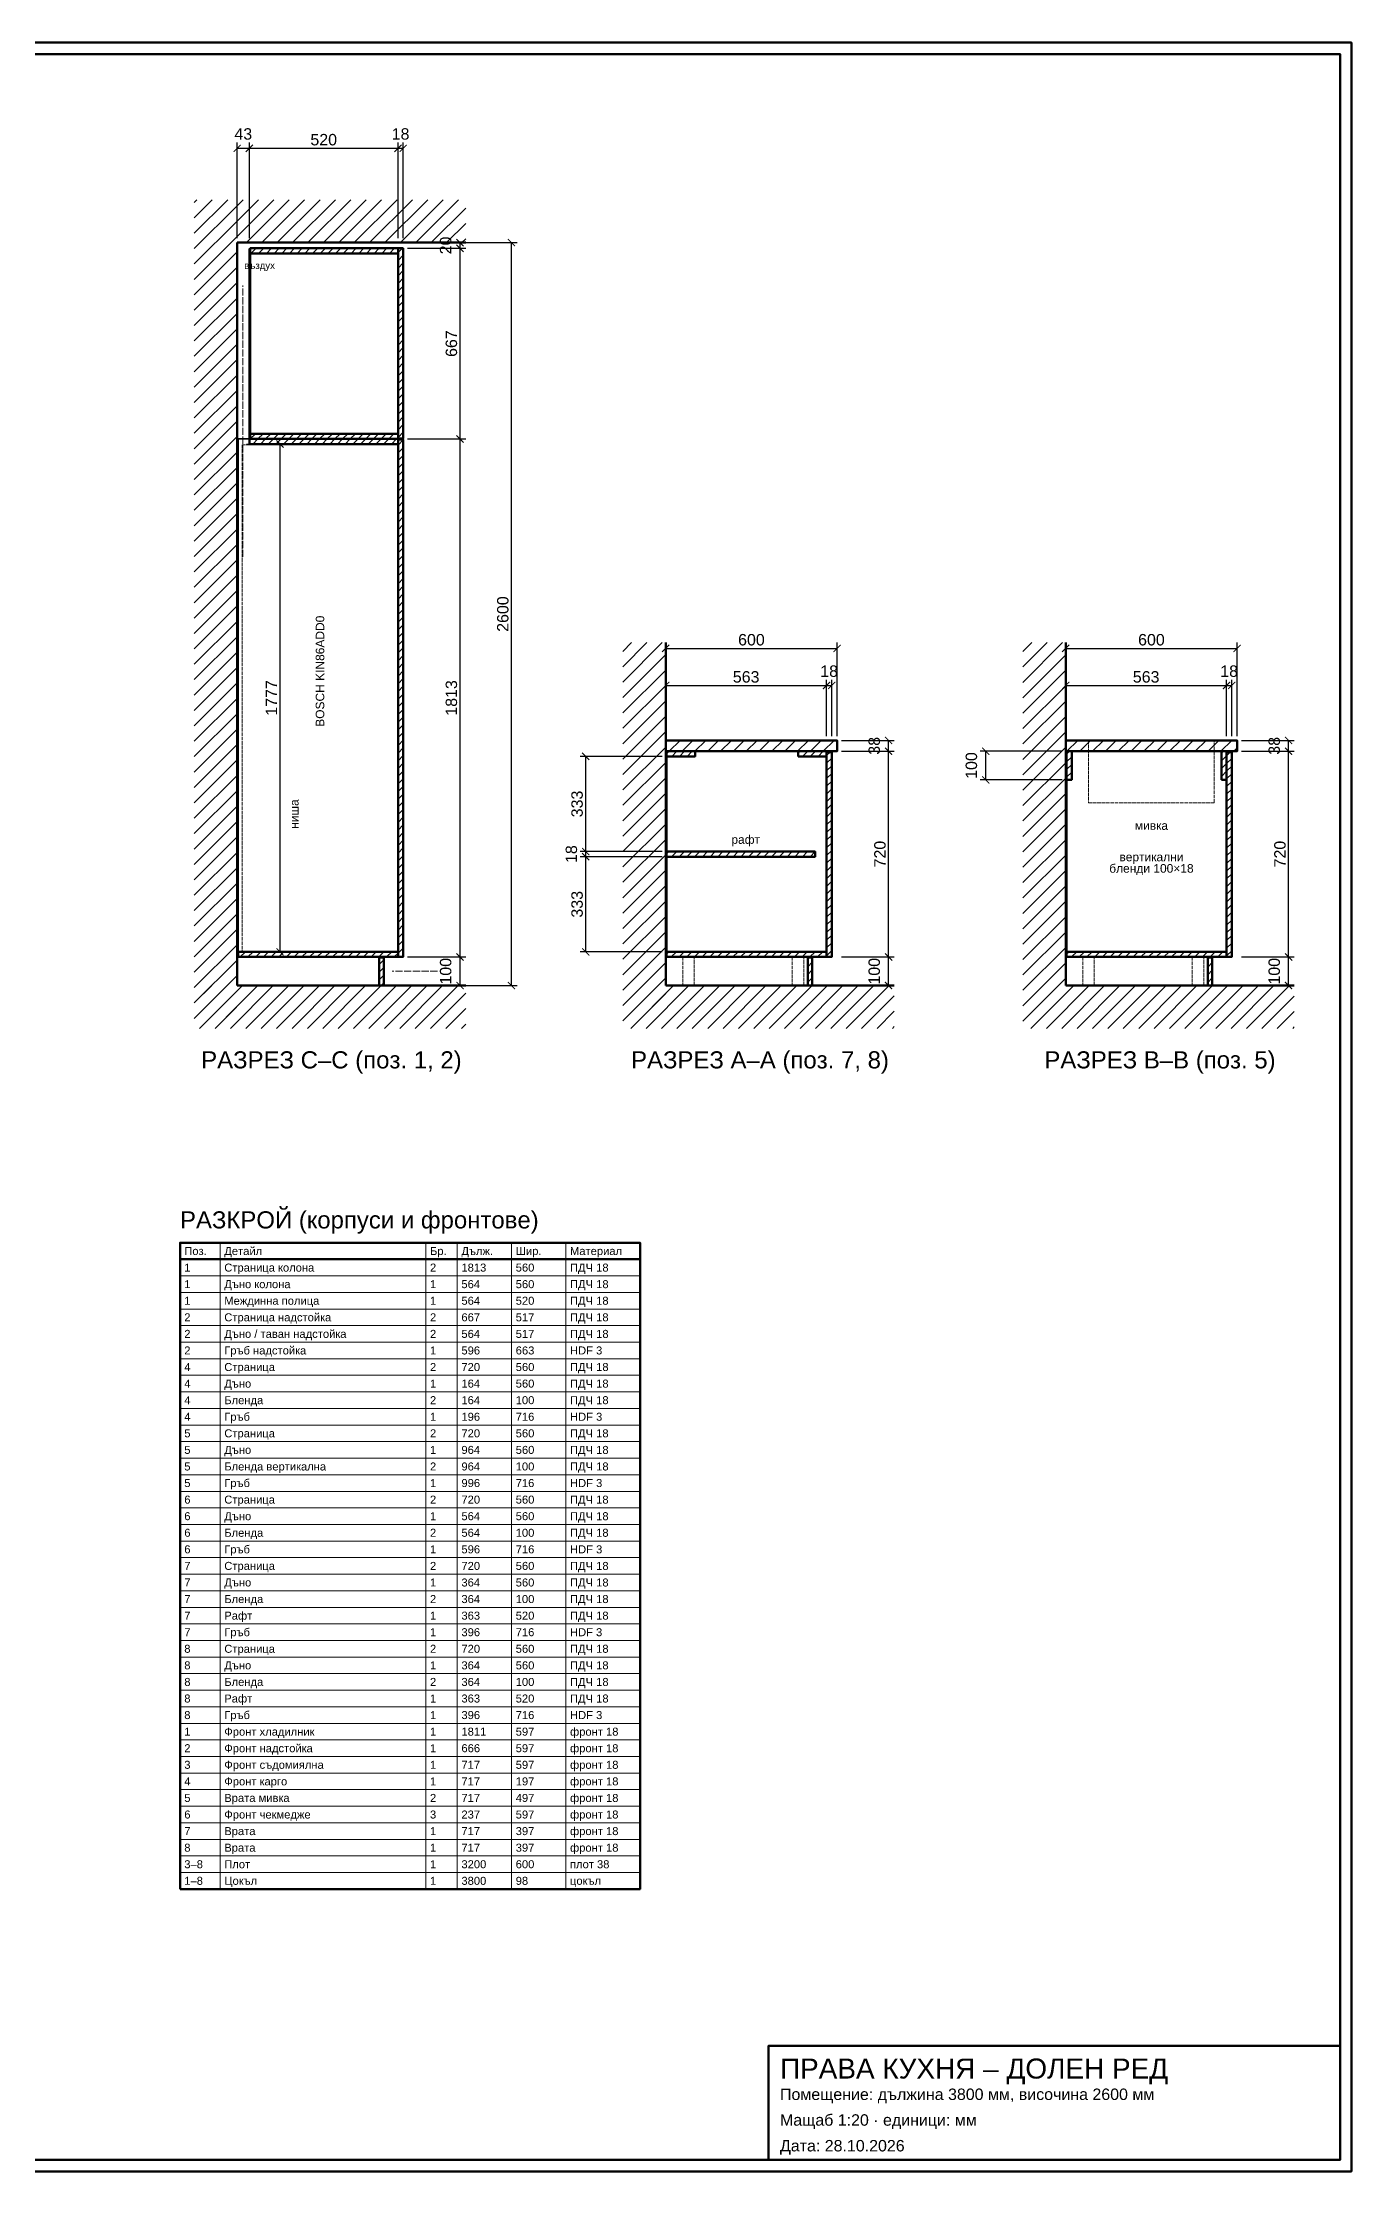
# Model space of a CAD drawing. Header units: millimetres. Extents: x -900 to 9000, y -4150 to 3300.
# Drawn here: x 4419 to 9000, y -4150 to 3300 of the extents above; entities that cross this region are included whole.
import ezdxf
from ezdxf.enums import TextEntityAlignment as Align

# ---------------------------------------------------------------- set-up
doc = ezdxf.new("R2010")
doc.units = ezdxf.units.MM
doc.header["$LTSCALE"] = 20
doc.linetypes.add('DASHED', pattern=[1.524, 1.27, -0.254])
doc.linetypes.add('DASHED2', pattern=[0.762, 0.635, -0.127])
for name, color, linetype, lineweight in [('КОРПУСИ', 7, 'CONTINUOUS', 35), ('ОТВАРЯНЕ', 1, 'DASHED', 13), ('РАЗМЕРИ', 3, 'CONTINUOUS', 13), ('РАЗРЕЗ', 7, 'CONTINUOUS', 50), ('РАМКА', 7, 'CONTINUOUS', 50), ('СКРИТИ', 8, 'DASHED2', 18), ('СТЕНИ', 8, 'CONTINUOUS', 50), ('ТЕКСТ', 7, 'CONTINUOUS', 18), ('УРЕДИ', 5, 'DASHED2', 18), ('ЩРИХОВКА', 8, 'CONTINUOUS', 13)]:
    doc.layers.add(name, color=color, linetype=linetype, lineweight=lineweight)
doc.styles.add('BG', font='arial.ttf')
doc.dimstyles.new('КУХНЯ', dxfattribs={"dimtxt": 40, "dimasz": 25, "dimexe": 20, "dimexo": 15, "dimgap": 10, "dimtad": 1, "dimdec": 0, "dimzin": 12, "dimdsep": 46, "dimtxsty": 'BG', "dimblk": 'ARCHTICK', "dimcen": 2.5, "dimclrd": 3, "dimclre": 3, "dimclrt": 7, "dimazin": 3, "dimtfac": 0.5, "dimtmove": 2, "dimatfit": 3})

# ---------------------------------------------------------------- blocks, each defined once
blk = doc.blocks.new('_ARCHTICK')
at = {"color": 0, "linetype": 'BYBLOCK', "const_width": 0.15}
blk.add_lwpolyline([(-0.5, -0.5), (0.5, 0.5)], dxfattribs=at)

msp = doc.modelspace()

# ---------------------------------------------------------------- hatches: boundary and pattern name
at = {"layer": 'ЩРИХОВКА'}
h = msp.add_hatch(dxfattribs=at)
h.set_pattern_fill('ANSI31', scale=12)
h.paths.add_polyline_path([(4950, -150), (5100, -150), (5100, 2750), (4950, 2750)])
h = msp.add_hatch(dxfattribs=at)
h.set_pattern_fill('ANSI31', scale=12)
h.paths.add_polyline_path([(5100, 2600), (5900, 2600), (5900, 2750), (5100, 2750)])
h = msp.add_hatch(dxfattribs=at)
h.set_pattern_fill('ANSI31')
h.paths.add_polyline_path([(5143, 1915), (5146, 1915), (5146, 2578), (5143, 2578)])
h = msp.add_hatch(dxfattribs=at)
h.set_pattern_fill('ANSI31', scale=6)
h.paths.add_polyline_path([(5146, 2562), (5663, 2562), (5663, 2580), (5146, 2580)])
h = msp.add_hatch(dxfattribs=at)
h.set_pattern_fill('ANSI31', scale=6)
h.paths.add_polyline_path([(5663, 1914), (5681, 1914), (5681, 2580), (5663, 2580)])
h = msp.add_hatch(dxfattribs=at)
h.set_pattern_fill('ANSI31', scale=6)
h.paths.add_polyline_path([(5143, 1895), (5663, 1895), (5663, 1913), (5143, 1913)])
h = msp.add_hatch(dxfattribs=at)
h.set_pattern_fill('ANSI31', scale=6)
h.paths.add_polyline_path([(5146, 1913), (5663, 1913), (5663, 1931), (5146, 1931)])
h = msp.add_hatch(dxfattribs=at)
h.set_pattern_fill('ANSI31', scale=6)
h.paths.add_polyline_path([(5663, 100), (5681, 100), (5681, 1911), (5663, 1911)])
h = msp.add_hatch(dxfattribs=at)
h.set_pattern_fill('ANSI31', scale=12)
h.paths.add_polyline_path([(6450, -150), (6600, -150), (6600, 1200), (6450, 1200)])
h = msp.add_hatch(dxfattribs=at)
h.set_pattern_fill('ANSI31', scale=12)
h.paths.add_polyline_path([(7850, -150), (8000, -150), (8000, 1200), (7850, 1200)])
h = msp.add_hatch(dxfattribs=at)
h.set_pattern_fill('ANSI31', scale=10)
h.paths.add_polyline_path([(6600, 820), (7200, 820), (7200, 858), (6600, 858)])
h = msp.add_hatch(dxfattribs=at)
h.set_pattern_fill('ANSI31', scale=6)
h.paths.add_polyline_path([(6603, 802), (6703, 802), (6703, 820), (6603, 820)])
h = msp.add_hatch(dxfattribs=at)
h.set_pattern_fill('ANSI31', scale=6)
h.paths.add_polyline_path([(7063, 802), (7163, 802), (7163, 820), (7063, 820)])
h = msp.add_hatch(dxfattribs=at)
h.set_pattern_fill('ANSI31', scale=10)
h.paths.add_polyline_path([(8000, 820), (8600, 820), (8600, 858), (8000, 858)])
h = msp.add_hatch(dxfattribs=at)
h.set_pattern_fill('ANSI31', scale=6)
h.paths.add_polyline_path([(8003, 720), (8021, 720), (8021, 820), (8003, 820)])
h = msp.add_hatch(dxfattribs=at)
h.set_pattern_fill('ANSI31', scale=6)
h.paths.add_polyline_path([(8545, 720), (8563, 720), (8563, 820), (8545, 820)])
h = msp.add_hatch(dxfattribs=at)
h.set_pattern_fill('ANSI31')
h.paths.add_polyline_path([(6600, 102), (6603, 102), (6603, 818), (6600, 818)])
h = msp.add_hatch(dxfattribs=at)
h.set_pattern_fill('ANSI31', scale=6)
h.paths.add_polyline_path([(7163, 100), (7181, 100), (7181, 817), (7163, 817)])
h = msp.add_hatch(dxfattribs=at)
h.set_pattern_fill('ANSI31')
h.paths.add_polyline_path([(8000, 102), (8003, 102), (8003, 818), (8000, 818)])
h = msp.add_hatch(dxfattribs=at)
h.set_pattern_fill('ANSI31', scale=6)
h.paths.add_polyline_path([(8563, 100), (8581, 100), (8581, 817), (8563, 817)])
h = msp.add_hatch(dxfattribs=at)
h.set_pattern_fill('ANSI31', scale=6)
h.paths.add_polyline_path([(6603, 451), (7123, 451), (7123, 469), (6603, 469)])
h = msp.add_hatch(dxfattribs=at)
h.set_pattern_fill('ANSI31', scale=6)
h.paths.add_polyline_path([(5103, 100), (5663, 100), (5663, 118), (5103, 118)])
h = msp.add_hatch(dxfattribs=at)
h.set_pattern_fill('ANSI31', scale=6)
h.paths.add_polyline_path([(5597, 0), (5613, 0), (5613, 98), (5597, 98)])
h = msp.add_hatch(dxfattribs=at)
h.set_pattern_fill('ANSI31', scale=6)
h.paths.add_polyline_path([(6603, 100), (7163, 100), (7163, 118), (6603, 118)])
h = msp.add_hatch(dxfattribs=at)
h.set_pattern_fill('ANSI31', scale=6)
h.paths.add_polyline_path([(7097, 0), (7113, 0), (7113, 98), (7097, 98)])
h = msp.add_hatch(dxfattribs=at)
h.set_pattern_fill('ANSI31', scale=6)
h.paths.add_polyline_path([(8003, 100), (8563, 100), (8563, 118), (8003, 118)])
h = msp.add_hatch(dxfattribs=at)
h.set_pattern_fill('ANSI31', scale=6)
h.paths.add_polyline_path([(8497, 0), (8513, 0), (8513, 98), (8497, 98)])
h = msp.add_hatch(dxfattribs=at)
h.set_pattern_fill('ANSI31', scale=12)
h.paths.add_polyline_path([(4950, -150), (5900, -150), (5900, 0), (4950, 0)])
h = msp.add_hatch(dxfattribs=at)
h.set_pattern_fill('ANSI31', scale=12)
h.paths.add_polyline_path([(6450, -150), (7400, -150), (7400, 0), (6450, 0)])
h = msp.add_hatch(dxfattribs=at)
h.set_pattern_fill('ANSI31', scale=12)
h.paths.add_polyline_path([(7850, -150), (8800, -150), (8800, 0), (7850, 0)])

# ---------------------------------------------------------------- linework, layer by layer
at = {"layer": 'КОРПУСИ'}
for points in [[(5146, 1913), (5663, 1913), (5663, 2580), (5146, 2580)], [(5103, 100), (5663, 100), (5663, 1913), (5103, 1913)], [(6603, 100), (7163, 100), (7163, 820), (6603, 820)], [(8003, 100), (8563, 100), (8563, 820), (8003, 820)]]:
    msp.add_lwpolyline(points, close=True, dxfattribs=at)
at = {"layer": 'ОТВАРЯНЕ'}
for p, q in [((5120, 1500), (5120, 2450)), ((5801, 50), (5643, 50))]:
    msp.add_line(p, q, dxfattribs=at)
at = {"layer": 'РАЗРЕЗ'}
for points in [[(5143, 1915), (5146, 1915), (5146, 2578), (5143, 2578)], [(5146, 2562), (5663, 2562), (5663, 2580), (5146, 2580)], [(5663, 1914), (5681, 1914), (5681, 2580), (5663, 2580)], [(5143, 1895), (5663, 1895), (5663, 1913), (5143, 1913)], [(5146, 1913), (5663, 1913), (5663, 1931), (5146, 1931)], [(5663, 100), (5681, 100), (5681, 1911), (5663, 1911)], [(6600, 820), (7200, 820), (7200, 858), (6600, 858)], [(6603, 802), (6703, 802), (6703, 820), (6603, 820)], [(7063, 802), (7163, 802), (7163, 820), (7063, 820)], [(8000, 820), (8600, 820), (8600, 858), (8000, 858)], [(8003, 720), (8021, 720), (8021, 820), (8003, 820)], [(8545, 720), (8563, 720), (8563, 820), (8545, 820)], [(6600, 102), (6603, 102), (6603, 818), (6600, 818)], [(7163, 100), (7181, 100), (7181, 817), (7163, 817)], [(8000, 102), (8003, 102), (8003, 818), (8000, 818)], [(8563, 100), (8581, 100), (8581, 817), (8563, 817)], [(6603, 451), (7123, 451), (7123, 469), (6603, 469)], [(5103, 100), (5663, 100), (5663, 118), (5103, 118)], [(5597, 0), (5613, 0), (5613, 98), (5597, 98)], [(6603, 100), (7163, 100), (7163, 118), (6603, 118)], [(7097, 0), (7113, 0), (7113, 98), (7097, 98)], [(8003, 100), (8563, 100), (8563, 118), (8003, 118)], [(8497, 0), (8513, 0), (8513, 98), (8497, 98)]]:
    msp.add_lwpolyline(points, close=True, dxfattribs=at)
at = {"layer": 'РАМКА'}
msp.add_line((4900, -958), (6510, -958), dxfattribs=at)
for points in [[(-900, -4150), (9000, -4150), (9000, 3300), (-900, 3300)], [(-860, -4110), (8960, -4110), (8960, 3260), (-860, 3260)], [(4900, -3162), (6510, -3162), (6510, -900), (4900, -900)], [(6960, -4110), (8960, -4110), (8960, -3710), (6960, -3710)]]:
    msp.add_lwpolyline(points, close=True, dxfattribs=at)
at = {"layer": 'СКРИТИ'}
msp.add_lwpolyline([(8080, 858), (8080, 640), (8520, 640), (8520, 858)], dxfattribs=at)
for points in [[(6660, 0), (6700, 0), (6700, 100), (6660, 100)], [(7043, 0), (7083, 0), (7083, 100), (7043, 100)], [(8060, 0), (8100, 0), (8100, 100), (8060, 100)], [(8443, 0), (8483, 0), (8483, 100), (8443, 100)]]:
    msp.add_lwpolyline(points, close=True, dxfattribs=at)
at = {"layer": 'СТЕНИ'}
for p, q in [((5100, 0), (5100, 2600)), ((5100, 2600), (5900, 2600)), ((6600, 0), (6600, 1200)), ((8000, 0), (8000, 1200)), ((5100, 0), (5900, 0)), ((6600, 0), (7400, 0)), ((8000, 0), (8800, 0))]:
    msp.add_line(p, q, dxfattribs=at)
at = {"layer": 'ТЕКСТ'}
for p, q in [((5040, -900), (5040, -3162)), ((5760, -900), (5760, -3162)), ((5870, -900), (5870, -3162)), ((6060, -900), (6060, -3162)), ((6250, -900), (6250, -3162)), ((4900, -1016), (6510, -1016)), ((4900, -1074), (6510, -1074)), ((4900, -1132), (6510, -1132)), ((4900, -1190), (6510, -1190)), ((4900, -1248), (6510, -1248)), ((4900, -1306), (6510, -1306)), ((4900, -1364), (6510, -1364)), ((4900, -1422), (6510, -1422)), ((4900, -1480), (6510, -1480)), ((4900, -1538), (6510, -1538)), ((4900, -1596), (6510, -1596)), ((4900, -1654), (6510, -1654)), ((4900, -1712), (6510, -1712)), ((4900, -1770), (6510, -1770)), ((4900, -1828), (6510, -1828)), ((4900, -1886), (6510, -1886)), ((4900, -1944), (6510, -1944)), ((4900, -2002), (6510, -2002)), ((4900, -2060), (6510, -2060)), ((4900, -2118), (6510, -2118)), ((4900, -2176), (6510, -2176)), ((4900, -2234), (6510, -2234)), ((4900, -2292), (6510, -2292)), ((4900, -2350), (6510, -2350)), ((4900, -2408), (6510, -2408)), ((4900, -2466), (6510, -2466)), ((4900, -2524), (6510, -2524)), ((4900, -2582), (6510, -2582)), ((4900, -2640), (6510, -2640)), ((4900, -2698), (6510, -2698)), ((4900, -2756), (6510, -2756)), ((4900, -2814), (6510, -2814)), ((4900, -2872), (6510, -2872)), ((4900, -2930), (6510, -2930)), ((4900, -2988), (6510, -2988)), ((4900, -3046), (6510, -3046)), ((4900, -3104), (6510, -3104))]:
    msp.add_line(p, q, dxfattribs=at)
at = {"layer": 'УРЕДИ'}
msp.add_lwpolyline([(5118, 120), (5663, 120), (5663, 1892), (5118, 1892)], close=True, dxfattribs=at)

# ---------------------------------------------------------------- texts
at = {"layer": 'ТЕКСТ', "style": 'BG'}
for s, height, p in [('въздух', 24, (5125, 2520)), ('РАЗКРОЙ (корпуси и фронтове)', 60, (4900, -820)), ('Поз.', 28, (4915, -929)), ('Детайл', 28, (5055, -929)), ('Бр.', 28, (5775, -929)), ('Дълж.', 28, (5885, -929)), ('Шир.', 28, (6075, -929)), ('Материал', 28, (6265, -929)), ('1', 28, (4915, -987)), ('1', 28, (4915, -1045)), ('Дъно колона', 28, (5055, -1045)), ('Страница колона', 28, (5055, -987)), ('2', 28, (5775, -987)), ('1', 28, (5775, -1045)), ('564', 28, (5885, -1045)), ('1813', 28, (5885, -987)), ('560', 28, (6075, -987)), ('560', 28, (6075, -1045)), ('ПДЧ 18', 28, (6265, -987)), ('ПДЧ 18', 28, (6265, -1045)), ('1', 28, (4915, -1103)), ('Междинна полица', 28, (5055, -1103)), ('1', 28, (5775, -1103)), ('564', 28, (5885, -1103)), ('520', 28, (6075, -1103)), ('ПДЧ 18', 28, (6265, -1103)), ('2', 28, (4915, -1161)), ('Страница надстойка', 28, (5055, -1161)), ('2', 28, (5775, -1161)), ('667', 28, (5885, -1161)), ('517', 28, (6075, -1161)), ('ПДЧ 18', 28, (6265, -1161)), ('2', 28, (4915, -1219)), ('2', 28, (4915, -1277)), ('Дъно / таван надстойка', 28, (5055, -1219)), ('Гръб надстойка', 28, (5055, -1277)), ('2', 28, (5775, -1219)), ('1', 28, (5775, -1277)), ('564', 28, (5885, -1219)), ('596', 28, (5885, -1277)), ('517', 28, (6075, -1219)), ('663', 28, (6075, -1277)), ('ПДЧ 18', 28, (6265, -1219)), ('HDF 3', 28, (6265, -1277)), ('4', 28, (4915, -1335)), ('Страница', 28, (5055, -1335)), ('2', 28, (5775, -1335)), ('720', 28, (5885, -1335)), ('560', 28, (6075, -1335)), ('ПДЧ 18', 28, (6265, -1335)), ('4', 28, (4915, -1393)), ('Дъно', 28, (5055, -1393)), ('1', 28, (5775, -1393)), ('164', 28, (5885, -1393)), ('560', 28, (6075, -1393)), ('ПДЧ 18', 28, (6265, -1393)), ('4', 28, (4915, -1451)), ('Бленда', 28, (5055, -1451)), ('2', 28, (5775, -1451)), ('164', 28, (5885, -1451)), ('100', 28, (6075, -1451)), ('ПДЧ 18', 28, (6265, -1451)), ('4', 28, (4915, -1509)), ('5', 28, (4915, -1567)), ('Страница', 28, (5055, -1567)), ('Гръб', 28, (5055, -1509)), ('2', 28, (5775, -1567)), ('1', 28, (5775, -1509)), ('720', 28, (5885, -1567)), ('196', 28, (5885, -1509)), ('560', 28, (6075, -1567)), ('716', 28, (6075, -1509)), ('HDF 3', 28, (6265, -1509)), ('ПДЧ 18', 28, (6265, -1567)), ('5', 28, (4915, -1625)), ('Дъно', 28, (5055, -1625)), ('1', 28, (5775, -1625)), ('964', 28, (5885, -1625)), ('560', 28, (6075, -1625)), ('ПДЧ 18', 28, (6265, -1625)), ('5', 28, (4915, -1683)), ('Бленда вертикална', 28, (5055, -1683)), ('2', 28, (5775, -1683)), ('964', 28, (5885, -1683)), ('100', 28, (6075, -1683)), ('ПДЧ 18', 28, (6265, -1683)), ('5', 28, (4915, -1741)), ('6', 28, (4915, -1799)), ('Страница', 28, (5055, -1799)), ('Гръб', 28, (5055, -1741)), ('2', 28, (5775, -1799)), ('1', 28, (5775, -1741)), ('996', 28, (5885, -1741)), ('720', 28, (5885, -1799)), ('560', 28, (6075, -1799)), ('716', 28, (6075, -1741)), ('HDF 3', 28, (6265, -1741)), ('ПДЧ 18', 28, (6265, -1799)), ('6', 28, (4915, -1857)), ('Дъно', 28, (5055, -1857)), ('1', 28, (5775, -1857)), ('564', 28, (5885, -1857)), ('560', 28, (6075, -1857)), ('ПДЧ 18', 28, (6265, -1857)), ('6', 28, (4915, -1915)), ('Бленда', 28, (5055, -1915)), ('2', 28, (5775, -1915)), ('564', 28, (5885, -1915)), ('100', 28, (6075, -1915)), ('ПДЧ 18', 28, (6265, -1915)), ('6', 28, (4915, -1973)), ('Гръб', 28, (5055, -1973)), ('1', 28, (5775, -1973)), ('596', 28, (5885, -1973)), ('716', 28, (6075, -1973)), ('HDF 3', 28, (6265, -1973)), ('7', 28, (4915, -2031)), ('7', 28, (4915, -2089)), ('Дъно', 28, (5055, -2089)), ('Страница', 28, (5055, -2031)), ('2', 28, (5775, -2031)), ('1', 28, (5775, -2089)), ('364', 28, (5885, -2089)), ('720', 28, (5885, -2031)), ('560', 28, (6075, -2031)), ('560', 28, (6075, -2089)), ('ПДЧ 18', 28, (6265, -2031)), ('ПДЧ 18', 28, (6265, -2089)), ('7', 28, (4915, -2147)), ('Бленда', 28, (5055, -2147)), ('2', 28, (5775, -2147)), ('364', 28, (5885, -2147)), ('100', 28, (6075, -2147)), ('ПДЧ 18', 28, (6265, -2147)), ('7', 28, (4915, -2205)), ('Рафт', 28, (5055, -2205)), ('1', 28, (5775, -2205)), ('363', 28, (5885, -2205)), ('520', 28, (6075, -2205)), ('ПДЧ 18', 28, (6265, -2205)), ('8', 28, (4915, -2321)), ('7', 28, (4915, -2263)), ('Страница', 28, (5055, -2321)), ('Гръб', 28, (5055, -2263)), ('2', 28, (5775, -2321)), ('1', 28, (5775, -2263)), ('396', 28, (5885, -2263)), ('720', 28, (5885, -2321)), ('560', 28, (6075, -2321)), ('716', 28, (6075, -2263)), ('HDF 3', 28, (6265, -2263)), ('ПДЧ 18', 28, (6265, -2321)), ('8', 28, (4915, -2379)), ('Дъно', 28, (5055, -2379)), ('1', 28, (5775, -2379)), ('364', 28, (5885, -2379)), ('560', 28, (6075, -2379)), ('ПДЧ 18', 28, (6265, -2379)), ('8', 28, (4915, -2437)), ('Бленда', 28, (5055, -2437)), ('2', 28, (5775, -2437)), ('364', 28, (5885, -2437)), ('100', 28, (6075, -2437)), ('ПДЧ 18', 28, (6265, -2437)), ('8', 28, (4915, -2495)), ('Рафт', 28, (5055, -2495)), ('1', 28, (5775, -2495)), ('363', 28, (5885, -2495)), ('520', 28, (6075, -2495)), ('ПДЧ 18', 28, (6265, -2495)), ('8', 28, (4915, -2553)), ('1', 28, (4915, -2611)), ('Фронт хладилник', 28, (5055, -2611)), ('Гръб', 28, (5055, -2553)), ('1', 28, (5775, -2553)), ('1', 28, (5775, -2611)), ('396', 28, (5885, -2553)), ('1811', 28, (5885, -2611)), ('597', 28, (6075, -2611)), ('716', 28, (6075, -2553)), ('фронт 18', 28, (6265, -2611)), ('HDF 3', 28, (6265, -2553)), ('2', 28, (4915, -2669)), ('Фронт надстойка', 28, (5055, -2669)), ('1', 28, (5775, -2669)), ('666', 28, (5885, -2669)), ('597', 28, (6075, -2669)), ('фронт 18', 28, (6265, -2669)), ('3', 28, (4915, -2727)), ('Фронт съдомиялна', 28, (5055, -2727)), ('1', 28, (5775, -2727)), ('717', 28, (5885, -2727)), ('597', 28, (6075, -2727)), ('фронт 18', 28, (6265, -2727)), ('4', 28, (4915, -2785)), ('5', 28, (4915, -2843)), ('Фронт карго', 28, (5055, -2785)), ('Врата мивка', 28, (5055, -2843)), ('2', 28, (5775, -2843)), ('1', 28, (5775, -2785)), ('717', 28, (5885, -2785)), ('717', 28, (5885, -2843)), ('497', 28, (6075, -2843)), ('197', 28, (6075, -2785)), ('фронт 18', 28, (6265, -2785)), ('фронт 18', 28, (6265, -2843)), ('6', 28, (4915, -2901)), ('Фронт чекмедже', 28, (5055, -2901)), ('3', 28, (5775, -2901)), ('237', 28, (5885, -2901)), ('597', 28, (6075, -2901)), ('фронт 18', 28, (6265, -2901)), ('7', 28, (4915, -2959)), ('Врата', 28, (5055, -2959)), ('1', 28, (5775, -2959)), ('717', 28, (5885, -2959)), ('397', 28, (6075, -2959)), ('фронт 18', 28, (6265, -2959)), ('8', 28, (4915, -3017)), ('Врата', 28, (5055, -3017)), ('1', 28, (5775, -3017)), ('717', 28, (5885, -3017)), ('397', 28, (6075, -3017)), ('фронт 18', 28, (6265, -3017)), ('3–8', 28, (4915, -3075)), ('1–8', 28, (4915, -3133)), ('Плот', 28, (5055, -3075)), ('Цокъл', 28, (5055, -3133)), ('1', 28, (5775, -3075)), ('1', 28, (5775, -3133)), ('3200', 28, (5885, -3075)), ('3800', 28, (5885, -3133)), ('98', 28, (6075, -3133)), ('600', 28, (6075, -3075)), ('плот 38', 28, (6265, -3075)), ('цокъл', 28, (6265, -3133)), ('ПРАВА КУХНЯ – ДОЛЕН РЕД', 70, (7000, -3790)), ('Помещение: дължина 3800 мм, височина 2600 мм', 40, (7000, -3880)), ('Мащаб 1:20 · единици: мм', 40, (7000, -3970)), ('Дата: 28.10.2026', 40, (7000, -4060))]:
    msp.add_text(s, height=height, dxfattribs=at).set_placement(p, align=Align.MIDDLE_LEFT)
msp.add_text('ниша', height=30, rotation=90, dxfattribs=at).set_placement((5300, 600), align=Align.MIDDLE_CENTER)
for s, height, p in [('рафт', 30, (6880, 511)), ('мивка', 30, (8300, 560)), ('вертикални', 30, (8300, 450)), ('бленди 100×18', 30, (8300, 410)), ('РАЗРЕЗ C–C (поз. 1, 2)', 60, (5430, -260)), ('РАЗРЕЗ A–A (поз. 7, 8)', 60, (6930, -260)), ('РАЗРЕЗ B–B (поз. 5)', 60, (8330, -260))]:
    msp.add_text(s, height=height, dxfattribs=at).set_placement(p, align=Align.MIDDLE_CENTER)
at = {"layer": 'УРЕДИ', "style": 'BG'}
msp.add_text('BOSCH KIN86ADD0', height=30, rotation=90, dxfattribs=at).set_placement((5390, 1100), align=Align.MIDDLE_CENTER)

# ---------------------------------------------------------------- dimensions: what is measured, and where the dimension line sits
at = {"layer": 'РАЗМЕРИ'}
for base, p1, p2 in [((5100, 2930), (5100, 2600), (5143, 2600)), ((5143, 2930), (5143, 2600), (5663, 2600)), ((5663, 2930), (5663, 2600), (5681, 2600)), ((6600, 1180), (6600, 858), (7200, 858)), ((8000, 1180), (8000, 858), (8600, 858)), ((7163, 1050), (7163, 858), (7181, 858)), ((8563, 1050), (8563, 858), (8581, 858)), ((6600, 1050), (6600, 858), (7163, 858)), ((8000, 1050), (8000, 858), (8563, 858))]:
    msp.add_linear_dim(base=base, p1=p1, p2=p2, dimstyle='КУХНЯ', dxfattribs=at).render()
for base, p1, p2 in [((5880, 2580), (5681, 2580), (5681, 2600)), ((6060, 0), (5681, 0), (5681, 2600)), ((5880, 1913), (5681, 1913), (5681, 2580)), ((5250, 118), (5118, 118), (5118, 1895)), ((5880, 100), (5681, 100), (5681, 1913)), ((7380, 820), (7200, 820), (7200, 858)), ((7380, 100), (7200, 100), (7200, 820)), ((7720, 720), (8003, 720), (8003, 820)), ((8780, 820), (8600, 820), (8600, 858)), ((8780, 100), (8600, 100), (8600, 820)), ((6320, 469), (6603, 469), (6603, 802)), ((6320, 451), (6603, 451), (6603, 469)), ((6320, 118), (6603, 118), (6603, 451)), ((5880, 0), (5681, 0), (5681, 100)), ((7380, 0), (7200, 0), (7200, 100)), ((8780, 0), (8600, 0), (8600, 100))]:
    msp.add_linear_dim(base=base, p1=p1, p2=p2, angle=90, dimstyle='КУХНЯ', dxfattribs=at).render()

doc.saveas('drawing.dxf')
